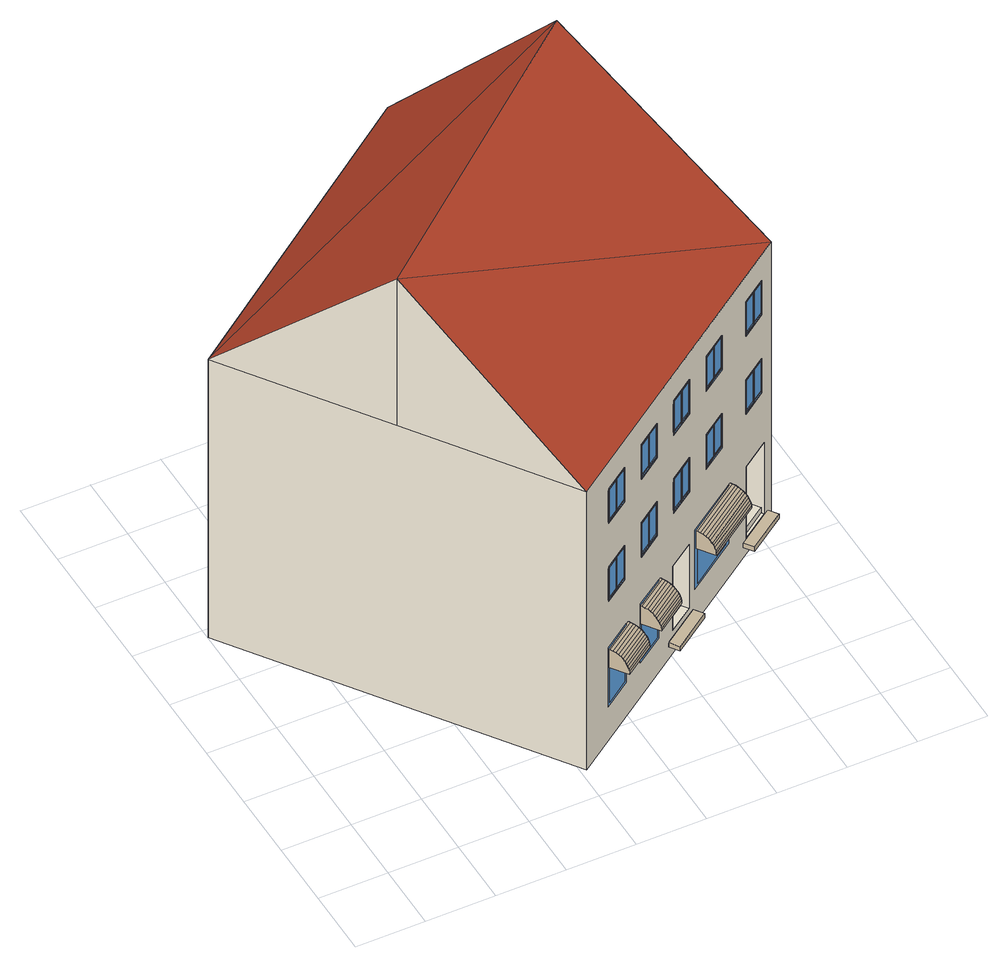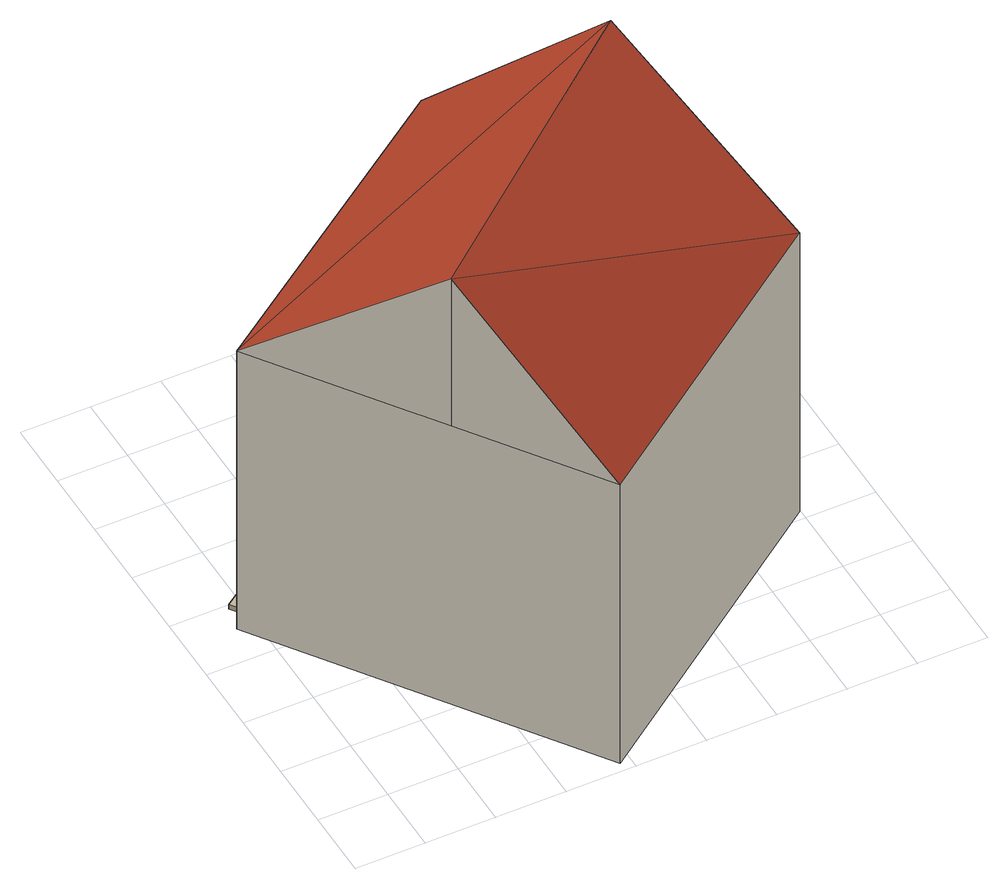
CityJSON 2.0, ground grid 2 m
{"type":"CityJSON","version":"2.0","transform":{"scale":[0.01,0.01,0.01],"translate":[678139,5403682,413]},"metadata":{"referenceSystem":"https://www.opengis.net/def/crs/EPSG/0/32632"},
"CityObjects":{
"building1":{"type":"Building","attributes":{"measuredHeight":14.75},"children":["building1-1","building1-2","building1-3","building1-4","building1-5"],"geometry":[{"type":"MultiSurface","lod":"3","boundaries":[[[0,1,2]],[[2,3,0]],[[2,1,4]],[[5,4,1]],[[2,6,3]],[[4,6,2]],[[0,7,1]],[[8,4,5,9]],[[9,5,7,0,10]],[[11,12,13,14,15,16]],[[1,7,5]],[[17,18,19,20,21,22]],[[23,24,25,26,27,28]],[[29,30,31,32,33,34]],[[10,0,3,35],[36,37,38,39],[16,29,34,11],[23,28,17,22],[40,41,42,43],[44,45,46,47],[48,49,50,51],[52,53,54,55],[56,57,58,59],[60,61,62,63],[64,65,66,67],[68,69,70,71],[72,73,74,75],[76,77,78,79],[80,81,82,83],[84,85,86,87]],[[19,26,25,20]],[[15,14,31,30]],[[15,30,29,16]],[[31,14,13,32]],[[27,26,19,18]],[[27,18,17,28]],[[35,3,6,4,8]],[[88,89,16,29]],[[90,91,92,93]],[[81,80,83,82],[93,92,91,90]],[[94,95,96,97]],[[85,84,87,86],[97,96,95,94]],[[98,99,100,101]],[[60,63,102,103]],[[104,105,106,107]],[[108,98,109,110]],[[111,112,113,114]],[[110,109,115,116],[117,118,119,120]],[[121,100,122,123]],[[124,125,126,127]],[[128,124,127,129]],[[117,120,112,113]],[[60,63,62,61],[129,127,130,131,107,106,126,132]],[[113,114,118,117]],[[101,133,116,115]],[[103,102,134,135],[99,98,108,133,101,100,121,136]],[[62,61,135,134]],[[99,137,122,100]],[[128,138,125,124],[114,111,112,113]],[[139,140,141,142]],[[133,108,110,116]],[[136,121,123,139,143,144]],[[145,146,131,130]],[[143,147,142,139,123,122,137,144]],[[138,128,129,132]],[[106,130,127,126]],[[99,136,144,137]],[[134,102,63,62]],[[141,140,148,149]],[[149,148,143,147]],[[141,149,147,142]],[[120,119,111,112]],[[105,145,130,106]],[[143,148,140,139]],[[101,115,109,98]],[[146,145,105,104],[140,148,149,141]],[[114,111,119,118]],[[103,135,61,60]],[[125,138,132,126]],[[146,104,107,131]],[[150,151,152,153]],[[53,52,154,155]],[[156,157,158,159]],[[160,150,161,162]],[[163,164,165,166]],[[162,161,167,168],[169,170,171,172]],[[173,152,174,175]],[[176,177,178,179]],[[180,176,179,181]],[[169,172,164,165]],[[53,52,55,54],[181,179,182,183,159,158,178,184]],[[165,166,170,169]],[[153,185,168,167]],[[155,154,186,187],[151,150,160,185,153,152,173,188]],[[55,54,187,186]],[[151,189,174,152]],[[180,190,177,176],[166,163,164,165]],[[191,192,193,194]],[[185,160,162,168]],[[188,173,175,191,195,196]],[[197,198,183,182]],[[195,199,194,191,175,174,189,196]],[[190,180,181,184]],[[158,182,179,178]],[[151,188,196,189]],[[186,154,52,55]],[[193,192,200,201]],[[201,200,195,199]],[[193,201,199,194]],[[172,171,163,164]],[[157,197,182,158]],[[195,200,192,191]],[[153,167,161,150]],[[198,197,157,156],[192,200,201,193]],[[166,163,171,170]],[[155,187,54,53]],[[177,190,184,178]],[[198,156,159,183]],[[202,203,204,205]],[[50,49,206,207]],[[208,209,210,211]],[[212,202,213,214]],[[215,216,217,218]],[[214,213,219,220],[221,222,223,224]],[[225,204,226,227]],[[228,229,230,231]],[[232,228,231,233]],[[221,224,216,217]],[[50,49,48,51],[233,231,234,235,211,210,230,236]],[[217,218,222,221]],[[205,237,220,219]],[[207,206,238,239],[203,202,212,237,205,204,225,240]],[[48,51,239,238]],[[203,241,226,204]],[[232,242,229,228],[218,215,216,217]],[[243,244,245,246]],[[237,212,214,220]],[[240,225,227,243,247,248]],[[249,250,235,234]],[[247,251,246,243,227,226,241,248]],[[242,232,233,236]],[[210,234,231,230]],[[203,240,248,241]],[[238,206,49,48]],[[245,244,252,253]],[[253,252,247,251]],[[245,253,251,246]],[[224,223,215,216]],[[209,249,234,210]],[[247,252,244,243]],[[205,219,213,202]],[[250,249,209,208],[244,252,253,245]],[[218,215,223,222]],[[207,239,51,50]],[[229,242,236,230]],[[250,208,211,235]],[[254,255,256,257]],[[79,78,258,259]],[[260,261,262,263]],[[264,254,265,266]],[[267,268,269,270]],[[266,265,271,272],[273,274,275,276]],[[277,256,278,279]],[[280,281,282,283]],[[284,280,283,285]],[[273,276,268,269]],[[79,78,77,76],[285,283,286,287,263,262,282,288]],[[269,270,274,273]],[[257,289,272,271]],[[259,258,290,291],[255,254,264,289,257,256,277,292]],[[77,76,291,290]],[[255,293,278,256]],[[284,294,281,280],[270,267,268,269]],[[295,296,297,298]],[[289,264,266,272]],[[292,277,279,295,299,300]],[[301,302,287,286]],[[299,303,298,295,279,278,293,300]],[[294,284,285,288]],[[262,286,283,282]],[[255,292,300,293]],[[290,258,78,77]],[[297,296,304,305]],[[305,304,299,303]],[[297,305,303,298]],[[276,275,267,268]],[[261,301,286,262]],[[299,304,296,295]],[[257,271,265,254]],[[302,301,261,260],[296,304,305,297]],[[270,267,275,274]],[[259,291,76,79]],[[281,294,288,282]],[[302,260,263,287]],[[306,307,308,309]],[[310,311,312,313]],[[314,312,311,315]],[[314,316,317,318]],[[319,320,321,322]],[[323,315,324,325]],[[326,310,327,328]],[[329,323,325,330]],[[326,331,332,333]],[[319,322,334,335]],[[336,331,337,338]],[[311,329,330,339]],[[315,323,340,341]],[[313,319,322,342]],[[314,318,324,315]],[[336,310,313,343]],[[343,320,344,345]],[[335,312,346,334]],[[343,313,319,320]],[[316,335,312,314]],[[343,313,342,347]],[[320,343,347,321]],[[348,325,330,328,337,349,307,306]],[[310,327,339,311]],[[348,306,309,350]],[[320,319,351,344]],[[346,342,322,334]],[[336,310,352,353]],[[309,308,354,350]],[[312,346,342,313]],[[319,313,355,351]],[[312,314,318,346]],[[310,336,338,327]],[[347,342,346,318,324,339,327,338]],[[319,313,312,335]],[[327,339,330,328]],[[336,338,347,343]],[[335,316,356,357]],[[316,335,334,317]],[[313,343,345,355]],[[315,311,329,323]],[[316,314,358,356]],[[311,310,326,329]],[[329,330,328,326]],[[331,336,353,332]],[[323,329,359,340]],[[310,326,333,352]],[[315,311,339,324]],[[312,335,357,360]],[[311,315,341,361]],[[350,362,32,354]],[[331,326,310,336]],[[329,311,361,359]],[[331,326,328,337]],[[314,312,360,358]],[[363,364,365,366]],[[367,368,348,325,324,318,317,334,322,321,347,338,337,349]],[[363,369,370,364]],[[366,371,372,373]],[[371,366,365,374]],[[369,363,375,376]],[[377,378,379,380]],[[381,382,383,384]],[[367,349,307,308,354,32,385]],[[382,386,387,388]],[[389,384,377,378]],[[390,391,392,393]],[[390,381,384,389]],[[389,378,394,395]],[[396,383,397,398]],[[399,391,400,401]],[[389,384,402,403]],[[377,380,398,396]],[[399,381,404,405]],[[384,377,380,402]],[[383,397,402,384]],[[377,384,383,396]],[[391,390,406,400]],[[390,393,403,389]],[[384,389,395,407]],[[386,387,405,399]],[[381,404,388,382]],[[404,388,387,405]],[[408,387,405,392,348,306]],[[397,402,380,398]],[[377,384,407,409]],[[378,377,409,394]],[[378,389,403,379]],[[382,381,399,386]],[[390,381,410,406]],[[397,388,404,393,403,402]],[[381,390,393,404]],[[383,396,411,412]],[[391,399,381,390]],[[386,382,413,414]],[[391,399,405,392]],[[381,399,401,410]],[[415,416,417,418]],[[418,419,420,421]],[[372,33,385,32,362,13,414,413,412,411,12,421,420,376,375,373],[394,409,407,395],[400,406,410,401],[332,353,352,333],[344,351,355,345],[358,360,357,356],[340,359,361,341]],[[419,418,417,422]],[[423,424,309,350]],[[425,398,380,379,403,393,392,348,368]],[[413,382,383,412]],[[425,368,426,422,417,416]],[[416,415,12,411,396,398,425]],[[397,383,382,388]],[[424,408,306,309]],[[423,13,362,350]],[[424,408,387,386,414,13,423]],[[375,363,366,373]],[[12,415,418,421]],[[420,419,422,426,370,369,376]],[[33,372,371,374,427]],[[368,367,427,374,365,364,370,426]],[[367,385,33,427]],[[428,429,430,431]],[[72,75,432,433]],[[434,435,436,437]],[[438,428,439,440]],[[441,442,443,444]],[[440,439,445,446],[447,448,449,450]],[[451,430,452,453]],[[454,455,456,457]],[[458,454,457,459]],[[447,450,442,443]],[[72,75,74,73],[459,457,460,461,437,436,456,462]],[[443,444,448,447]],[[431,463,446,445]],[[433,432,464,465],[429,428,438,463,431,430,451,466]],[[74,73,465,464]],[[429,467,452,430]],[[458,468,455,454],[444,441,442,443]],[[469,470,471,472]],[[463,438,440,446]],[[466,451,453,469,473,474]],[[475,476,461,460]],[[473,477,472,469,453,452,467,474]],[[468,458,459,462]],[[436,460,457,456]],[[429,466,474,467]],[[464,432,75,74]],[[471,470,478,479]],[[479,478,473,477]],[[471,479,477,472]],[[450,449,441,442]],[[435,475,460,436]],[[473,478,470,469]],[[431,445,439,428]],[[476,475,435,434],[470,478,479,471]],[[444,441,449,448]],[[433,465,73,72]],[[455,468,462,456]],[[476,434,437,461]],[[480,481,482,483]],[[40,43,484,485]],[[486,487,488,489]],[[490,480,491,492]],[[493,494,495,496]],[[492,491,497,498],[499,500,501,502]],[[503,482,504,505]],[[506,507,508,509]],[[510,506,509,511]],[[499,502,494,495]],[[40,43,42,41],[511,509,512,513,489,488,508,514]],[[495,496,500,499]],[[483,515,498,497]],[[485,484,516,517],[481,480,490,515,483,482,503,518]],[[42,41,517,516]],[[481,519,504,482]],[[510,520,507,506],[496,493,494,495]],[[521,522,523,524]],[[515,490,492,498]],[[518,503,505,521,525,526]],[[527,528,513,512]],[[525,529,524,521,505,504,519,526]],[[520,510,511,514]],[[488,512,509,508]],[[481,518,526,519]],[[516,484,43,42]],[[523,522,530,531]],[[531,530,525,529]],[[523,531,529,524]],[[502,501,493,494]],[[487,527,512,488]],[[525,530,522,521]],[[483,497,491,480]],[[528,527,487,486],[522,530,531,523]],[[496,493,501,500]],[[485,517,41,40]],[[507,520,514,508]],[[528,486,489,513]],[[532,533,534,535]],[[44,47,536,537]],[[538,539,540,541]],[[542,532,543,544]],[[545,546,547,548]],[[544,543,549,550],[551,552,553,554]],[[555,534,556,557]],[[558,559,560,561]],[[562,558,561,563]],[[551,554,546,547]],[[44,47,46,45],[563,561,564,565,541,540,560,566]],[[547,548,552,551]],[[535,567,550,549]],[[537,536,568,569],[533,532,542,567,535,534,555,570]],[[46,45,569,568]],[[533,571,556,534]],[[562,572,559,558],[548,545,546,547]],[[573,574,575,576]],[[567,542,544,550]],[[570,555,557,573,577,578]],[[579,580,565,564]],[[577,581,576,573,557,556,571,578]],[[572,562,563,566]],[[540,564,561,560]],[[533,570,578,571]],[[568,536,47,46]],[[575,574,582,583]],[[583,582,577,581]],[[575,583,581,576]],[[554,553,545,546]],[[539,579,564,540]],[[577,582,574,573]],[[535,549,543,532]],[[580,579,539,538],[574,582,583,575]],[[548,545,553,552]],[[537,569,45,44]],[[559,572,566,560]],[[580,538,541,565]],[[584,585,586,587]],[[64,67,588,589]],[[590,591,592,593]],[[594,584,595,596]],[[597,598,599,600]],[[596,595,601,602],[603,604,605,606]],[[607,586,608,609]],[[610,611,612,613]],[[614,610,613,615]],[[603,606,598,599]],[[64,67,66,65],[615,613,616,617,593,592,612,618]],[[599,600,604,603]],[[587,619,602,601]],[[589,588,620,621],[585,584,594,619,587,586,607,622]],[[66,65,621,620]],[[585,623,608,586]],[[614,624,611,610],[600,597,598,599]],[[625,626,627,628]],[[619,594,596,602]],[[622,607,609,625,629,630]],[[631,632,617,616]],[[629,633,628,625,609,608,623,630]],[[624,614,615,618]],[[592,616,613,612]],[[585,622,630,623]],[[620,588,67,66]],[[627,626,634,635]],[[635,634,629,633]],[[627,635,633,628]],[[606,605,597,598]],[[591,631,616,592]],[[629,634,626,625]],[[587,601,595,584]],[[632,631,591,590],[626,634,635,627]],[[600,597,605,604]],[[589,621,65,64]],[[611,624,618,612]],[[632,590,593,617]],[[636,637,638,639]],[[39,38,37,36],[639,638,637,636]],[[640,641,642,643]],[[56,59,644,645]],[[646,647,648,649]],[[650,640,651,652]],[[653,654,655,656]],[[652,651,657,658],[659,660,661,662]],[[663,642,664,665]],[[666,667,668,669]],[[670,666,669,671]],[[659,662,654,655]],[[56,59,58,57],[671,669,672,673,649,648,668,674]],[[655,656,660,659]],[[643,675,658,657]],[[645,644,676,677],[641,640,650,675,643,642,663,678]],[[58,57,677,676]],[[641,679,664,642]],[[670,680,667,666],[656,653,654,655]],[[681,682,683,684]],[[675,650,652,658]],[[678,663,665,681,685,686]],[[687,688,673,672]],[[685,689,684,681,665,664,679,686]],[[680,670,671,674]],[[648,672,669,668]],[[641,678,686,679]],[[676,644,59,58]],[[683,682,690,691]],[[691,690,685,689]],[[683,691,689,684]],[[662,661,653,654]],[[647,687,672,648]],[[685,690,682,681]],[[643,657,651,640]],[[688,687,647,646],[682,690,691,683]],[[656,653,661,660]],[[645,677,57,56]],[[667,680,674,668]],[[688,646,649,673]],[[692,693,694,695]],[[696,697,698,699]],[[700,698,697,701]],[[700,702,703,704]],[[705,706,707,708]],[[709,701,710,711]],[[712,696,713,714]],[[715,709,711,716]],[[712,717,718,719]],[[705,708,720,721]],[[722,717,723,724]],[[697,715,716,725]],[[701,709,726,727]],[[699,705,708,728]],[[700,704,710,701]],[[722,696,699,729]],[[729,706,730,731]],[[721,698,732,720]],[[729,699,705,706]],[[702,721,698,700]],[[729,699,728,733]],[[706,729,733,707]],[[734,711,716,714,723,735,693,692]],[[696,713,725,697]],[[734,692,695,736]],[[706,705,737,730]],[[732,728,708,720]],[[722,696,738,739]],[[695,694,740,736]],[[698,732,728,699]],[[705,699,741,737]],[[698,700,704,732]],[[696,722,724,713]],[[733,728,732,704,710,725,713,724]],[[705,699,698,721]],[[713,725,716,714]],[[722,724,733,729]],[[721,702,742,743]],[[702,721,720,703]],[[699,729,731,741]],[[701,697,715,709]],[[702,700,744,742]],[[697,696,712,715]],[[715,716,714,712]],[[717,722,739,718]],[[709,715,745,726]],[[696,712,719,738]],[[701,697,725,710]],[[698,721,743,746]],[[697,701,727,747]],[[736,748,20,740]],[[717,712,696,722]],[[715,697,747,745]],[[717,712,714,723]],[[700,698,746,744]],[[749,750,751,752]],[[753,754,734,711,710,704,703,720,708,707,733,724,723,735]],[[749,755,756,750]],[[752,757,758,759]],[[757,752,751,760]],[[755,749,761,762]],[[763,764,765,766]],[[767,768,769,770]],[[753,735,693,694,740,20,771]],[[768,772,773,774]],[[775,770,763,764]],[[776,777,778,779]],[[776,767,770,775]],[[775,764,780,781]],[[782,769,783,784]],[[785,777,786,787]],[[775,770,788,789]],[[763,766,784,782]],[[785,767,790,791]],[[770,763,766,788]],[[769,783,788,770]],[[763,770,769,782]],[[777,776,792,786]],[[776,779,789,775]],[[770,775,781,793]],[[772,773,791,785]],[[767,790,774,768]],[[790,774,773,791]],[[794,773,791,778,734,692]],[[783,788,766,784]],[[763,770,793,795]],[[764,763,795,780]],[[764,775,789,765]],[[768,767,785,772]],[[776,767,796,792]],[[783,774,790,779,789,788]],[[767,776,779,790]],[[769,782,797,798]],[[777,785,767,776]],[[772,768,799,800]],[[777,785,791,778]],[[767,785,787,796]],[[801,802,803,804]],[[804,805,806,807]],[[758,21,771,20,748,25,800,799,798,797,24,807,806,762,761,759],[780,795,793,781],[786,792,796,787],[718,739,738,719],[730,737,741,731],[744,746,743,742],[726,745,747,727]],[[805,804,803,808]],[[809,810,695,736]],[[811,784,766,765,789,779,778,734,754]],[[799,768,769,798]],[[811,754,812,808,803,802]],[[802,801,24,797,782,784,811]],[[783,769,768,774]],[[810,794,692,695]],[[809,25,748,736]],[[810,794,773,772,800,25,809]],[[761,749,752,759]],[[24,801,804,807]],[[806,805,808,812,756,755,762]],[[21,758,757,760,813]],[[754,753,813,760,751,750,756,812]],[[753,771,21,813]],[[814,815,816,817]],[[71,70,818,819]],[[820,821,822,823]],[[824,814,825,826]],[[827,828,829,830]],[[826,825,831,832],[833,834,835,836]],[[837,816,838,839]],[[840,841,842,843]],[[844,840,843,845]],[[833,836,828,829]],[[71,70,69,68],[845,843,846,847,823,822,842,848]],[[829,830,834,833]],[[817,849,832,831]],[[819,818,850,851],[815,814,824,849,817,816,837,852]],[[69,68,851,850]],[[815,853,838,816]],[[844,854,841,840],[830,827,828,829]],[[855,856,857,858]],[[849,824,826,832]],[[852,837,839,855,859,860]],[[861,862,847,846]],[[859,863,858,855,839,838,853,860]],[[854,844,845,848]],[[822,846,843,842]],[[815,852,860,853]],[[850,818,70,69]],[[857,856,864,865]],[[865,864,859,863]],[[857,865,863,858]],[[836,835,827,828]],[[821,861,846,822]],[[859,864,856,855]],[[817,831,825,814]],[[862,861,821,820],[856,864,865,857]],[[830,827,835,834]],[[819,851,68,71]],[[841,854,848,842]],[[862,820,823,847]],[[9,10,35,8]],[[34,33,12,11]],[[22,21,24,23]]],"semantics":{"surfaces":[{"type":"RoofSurface","klumMaterialClass":"Ceramic","klumMaterialIndex":"D201","materialUncertainty":0.3},{"type":"WallSurface"},{"type":"Window"},{"type":"Door"},{"type":"GroundSurface"},{"type":"OuterCeilingSurface"}],"values":[0,0,0,0,1,1,1,1,1,1,1,1,1,1,1,1,1,1,1,1,1,1,1,2,2,2,2,2,2,2,2,2,2,2,2,2,2,2,2,2,2,2,2,2,2,2,2,2,2,2,2,2,2,2,2,2,2,2,2,2,2,2,2,2,2,2,2,2,2,2,2,2,2,2,2,2,2,2,2,2,2,2,2,2,2,2,2,2,2,2,2,2,2,2,2,2,2,2,2,2,2,2,2,2,2,2,2,2,2,2,2,2,2,2,2,2,2,2,2,2,2,2,2,2,2,2,2,2,2,2,2,2,2,2,2,2,2,2,2,2,2,2,2,2,2,2,2,2,2,2,2,2,2,2,2,2,2,2,2,2,2,2,2,2,2,2,2,2,2,2,2,2,2,2,2,2,2,2,2,3,3,3,3,3,3,3,3,3,3,3,3,3,3,3,3,3,3,3,3,3,3,3,3,3,3,3,3,3,3,3,3,3,3,3,3,3,3,3,3,3,3,3,3,3,3,3,3,3,3,3,3,3,3,3,3,3,3,3,3,3,3,3,3,3,3,3,3,3,3,3,3,3,3,3,3,3,3,3,3,3,3,3,3,3,3,3,3,3,3,3,3,3,3,3,3,3,3,3,3,3,3,3,3,3,3,3,3,3,3,3,3,3,3,3,3,2,2,2,2,2,2,2,2,2,2,2,2,2,2,2,2,2,2,2,2,2,2,2,2,2,2,2,2,2,2,2,2,2,2,2,2,2,2,2,2,2,2,2,2,2,2,2,2,2,2,2,2,2,2,2,2,2,2,2,2,2,2,2,2,2,2,2,2,2,2,2,2,2,2,2,2,2,2,2,2,2,2,2,2,2,2,2,2,2,2,2,2,2,2,2,2,2,2,2,2,2,2,2,2,2,2,2,2,2,2,2,2,2,2,2,2,2,2,2,2,2,2,2,2,2,2,2,2,2,2,2,2,2,2,2,2,2,2,2,2,2,2,2,2,2,2,2,2,2,2,2,2,2,2,2,2,2,2,2,2,2,2,2,2,2,2,2,2,2,2,2,2,2,2,2,2,2,2,2,2,2,2,2,2,2,2,2,2,2,2,2,2,3,3,3,3,3,3,3,3,3,3,3,3,3,3,3,3,3,3,3,3,3,3,3,3,3,3,3,3,3,3,3,3,3,3,3,3,3,3,3,3,3,3,3,3,3,3,3,3,3,3,3,3,3,3,3,3,3,3,3,3,3,3,3,3,3,3,3,3,3,3,3,3,3,3,3,3,3,3,3,3,3,3,3,3,3,3,3,3,3,3,3,3,3,3,3,3,3,3,3,3,3,3,3,3,3,3,3,3,3,3,3,3,3,3,3,3,2,2,2,2,2,2,2,2,2,2,2,2,2,2,2,2,2,2,2,2,2,2,2,2,2,2,2,2,2,2,2,2,2,2,2,2,2,2,4,5,5]}}]},
"building1-1":{"type":"BuildingInstallation","attributes":{"materialUncertainty":1},"parents":["building1"],"geometry":[{"type":"MultiSurface","lod":"3","boundaries":[[[866,867,868,869,870,871,872,873,874,875,876,877,878,879]],[[880,881,882,883,884,885,886,887,888,889,890,891,892,893]],[[867,892,891,868]],[[868,891,890,869]],[[869,890,889,870]],[[870,889,888,871]],[[871,888,887,872]],[[872,887,886,873]],[[873,886,885,874]],[[874,885,884,875]],[[875,884,883,876]],[[876,883,882,877]],[[877,882,881,878]],[[878,881,880,879]]]}]},
"building1-2":{"type":"BuildingInstallation","attributes":{"materialUncertainty":1},"parents":["building1"],"geometry":[{"type":"MultiSurface","lod":"3","boundaries":[[[894,895,896,897,898,899,900,901,902,903,904,905,906,907]],[[908,909,910,911,912,913,914,915,916,917,918,919,920,921]],[[895,920,919,896]],[[896,919,918,897]],[[897,918,917,898]],[[898,917,916,899]],[[899,916,915,900]],[[900,915,914,901]],[[901,914,913,902]],[[902,913,912,903]],[[903,912,911,904]],[[904,911,910,905]],[[905,910,909,906]],[[906,909,908,907]]]}]},
"building1-3":{"type":"BuildingInstallation","attributes":{"klumMaterialClass":"Ceramic","klumMaterialIndex":"D004","materialUncertainty":0.3},"parents":["building1"],"geometry":[{"type":"MultiSurface","lod":"3","boundaries":[[[922,923,924,925]],[[925,926,927,922]],[[924,928,926,925]],[[922,927,929,923]],[[923,929,928,924]],[[926,928,929,927]]]}]},
"building1-4":{"type":"BuildingInstallation","attributes":{"klumMaterialClass":"Ceramic","klumMaterialIndex":"D004","materialUncertainty":0.3},"parents":["building1"],"geometry":[{"type":"MultiSurface","lod":"3","boundaries":[[[930,931,932,933]],[[933,934,935,930]],[[932,936,934,933]],[[930,935,937,931]],[[931,937,936,932]],[[934,936,937,935]]]}]},
"building1-5":{"type":"BuildingInstallation","attributes":{"materialUncertainty":1},"parents":["building1"],"geometry":[{"type":"MultiSurface","lod":"3","boundaries":[[[938,939,940,941,942,943,944,945,946,947,948,949,950,951]],[[952,953,954,955,956,957,958,959,960,961,962,963,964,965]],[[963,940,939,964]],[[954,949,948,955]],[[958,945,944,959]],[[956,947,946,957]],[[961,942,941,962]],[[953,950,949,954]],[[960,943,942,961]],[[955,948,947,956]],[[962,941,940,963]],[[959,944,943,960]],[[957,946,945,958]],[[964,939,938,965]]]}]}
},
"vertices":[
[1453,687,1035],[1104,1181,1544],[309,534,1544],[617,98,1035],[2,970,1035],[830,1571,1035],[309,534,1035],[1104,1181,1035],[2,970,69],[830,1571,69],[1453,687,69],[1081,425,371],[1048,471,371],[1048,471,174],[1068,444,174],[1068,444,149],[1081,425,149],[1340,607,123],[1335,614,123],[1335,614,141],[1296,669,141],[1296,669,371],[1340,607,371],[1422,665,371],[1378,727,371],[1378,727,141],[1417,672,141],[1417,672,123],[1422,665,123],[1007,373,149],[994,392,149],[994,392,174],[975,419,174],[975,419,371],[1007,373,371],[617,98,69],[796,224,188],[714,166,188],[714,166,392],[796,224,392],[717,169,941],[789,219,941],[789,219,821],[717,169,821],[1012,376,941],[1084,427,941],[1084,427,821],[1012,376,821],[1231,530,821],[1159,480,821],[1159,480,941],[1231,530,941],[1340,607,824],[1340,607,944],[1411,658,944],[1411,658,824],[865,272,941],[936,323,941],[936,323,821],[865,272,821],[717,169,670],[789,219,670],[789,219,550],[717,169,550],[865,272,670],[936,323,670],[936,323,550],[865,272,550],[1411,658,673],[1411,658,553],[1340,607,553],[1340,607,673],[1012,376,670],[1084,427,670],[1084,427,550],[1012,376,550],[1231,530,670],[1231,530,550],[1159,480,550],[1159,480,670],[860,270,392],[943,327,392],[943,327,188],[860,270,188],[1107,443,392],[1260,551,392],[1260,551,188],[1107,443,188],[1007,373,127],[1081,425,127],[936,323,384],[867,274,384],[867,274,197],[936,323,197],[1248,543,384],[1119,451,384],[1119,451,197],[1248,543,197],[748,203,666],[747,202,666],[747,202,554],[748,203,554],[712,177,550],[712,177,670],[717,171,666],[752,196,666],[753,194,666],[718,169,666],[783,227,666],[750,201,666],[784,225,666],[754,197,661],[786,220,661],[786,220,559],[754,197,559],[750,201,554],[784,225,554],[783,224,559],[751,201,559],[751,201,661],[783,224,661],[713,178,554],[749,200,554],[715,176,554],[753,197,554],[753,197,666],[754,195,666],[754,195,554],[787,221,554],[788,218,554],[753,194,554],[718,169,554],[788,218,666],[783,227,554],[784,228,550],[784,228,670],[713,178,666],[749,200,666],[787,221,666],[715,176,559],[718,172,559],[751,195,559],[748,199,559],[715,176,661],[715,176,666],[752,196,554],[717,171,554],[748,199,661],[718,172,661],[751,195,661],[1371,641,940],[1369,640,940],[1369,640,828],[1371,641,828],[1334,615,824],[1334,615,944],[1339,610,940],[1374,634,940],[1375,632,940],[1341,608,940],[1405,665,940],[1372,639,940],[1406,663,940],[1376,636,935],[1408,658,935],[1408,658,833],[1376,636,833],[1372,639,828],[1406,663,828],[1405,662,833],[1373,640,833],[1373,640,935],[1405,662,935],[1335,616,828],[1371,638,828],[1337,614,828],[1375,635,828],[1375,635,940],[1377,633,940],[1377,633,828],[1409,659,828],[1410,657,828],[1375,632,828],[1341,608,828],[1410,657,940],[1405,665,828],[1406,666,824],[1406,666,944],[1335,616,940],[1371,638,940],[1409,659,940],[1337,614,833],[1340,610,833],[1373,634,833],[1370,638,833],[1337,614,935],[1337,614,940],[1374,634,828],[1339,610,828],[1370,638,935],[1340,610,935],[1373,634,935],[1190,514,937],[1189,513,937],[1189,513,825],[1190,514,825],[1153,488,821],[1153,488,941],[1158,482,937],[1193,507,937],[1194,505,937],[1160,480,937],[1224,538,937],[1191,512,937],[1225,536,937],[1195,508,932],[1227,531,932],[1227,531,830],[1195,508,830],[1191,512,825],[1225,536,825],[1224,535,830],[1193,513,830],[1193,513,932],[1224,535,932],[1155,489,825],[1190,511,825],[1156,487,825],[1194,508,825],[1194,508,937],[1196,506,937],[1196,506,825],[1228,532,825],[1230,530,825],[1194,505,825],[1160,480,825],[1230,530,937],[1224,538,825],[1225,539,821],[1225,539,941],[1155,489,937],[1190,511,937],[1228,532,937],[1156,487,830],[1159,483,830],[1192,506,830],[1189,510,830],[1156,487,932],[1156,487,937],[1193,507,825],[1158,482,825],[1189,510,932],[1159,483,932],[1192,506,932],[1190,514,666],[1189,513,666],[1189,513,554],[1190,514,554],[1153,488,550],[1153,488,670],[1158,482,666],[1193,507,666],[1194,505,666],[1160,480,666],[1224,538,666],[1191,512,666],[1225,536,666],[1195,508,661],[1227,531,661],[1227,531,559],[1195,508,559],[1191,512,554],[1225,536,554],[1224,535,559],[1193,513,559],[1193,513,661],[1224,535,661],[1155,489,554],[1190,511,554],[1156,487,554],[1194,508,554],[1194,508,666],[1196,506,666],[1196,506,554],[1228,532,554],[1230,530,554],[1194,505,554],[1160,480,554],[1230,530,666],[1224,538,554],[1225,539,550],[1225,539,670],[1155,489,666],[1190,511,666],[1228,532,666],[1156,487,559],[1159,483,559],[1192,506,559],[1189,510,559],[1156,487,661],[1156,487,666],[1193,507,554],[1158,482,554],[1189,510,661],[1159,483,661],[1192,506,661],[1016,465,181],[967,430,181],[967,430,174],[1016,465,174],[996,440,265],[997,441,265],[997,441,274],[996,440,274],[1020,457,274],[1020,457,265],[1020,457,357],[1017,460,357],[1017,460,274],[996,440,357],[973,424,357],[971,428,357],[993,443,357],[1020,457,182],[1017,460,265],[1017,460,182],[996,440,182],[993,443,265],[993,443,182],[997,441,182],[995,444,182],[973,424,182],[976,420,182],[998,436,182],[995,444,357],[997,441,357],[973,424,265],[971,428,182],[971,428,265],[995,444,265],[1022,453,182],[1022,453,265],[993,443,274],[973,424,274],[976,420,357],[976,420,274],[995,444,274],[971,428,274],[1018,461,182],[969,427,182],[1018,461,174],[998,436,357],[998,436,265],[976,420,265],[969,427,174],[998,436,274],[1022,453,357],[1000,437,357],[1022,453,274],[1000,437,182],[1000,437,274],[1000,437,265],[1023,454,174],[997,441,371],[995,444,371],[993,443,371],[996,440,371],[969,427,365],[1018,461,365],[1020,457,371],[1017,460,371],[973,424,371],[976,420,371],[998,436,371],[971,428,371],[1000,437,371],[1022,453,371],[1045,474,357],[1022,458,357],[1020,462,357],[1042,478,357],[1045,474,265],[1046,475,265],[1046,475,274],[1045,474,274],[975,419,365],[1046,475,182],[1043,479,182],[1043,479,265],[1022,458,274],[1022,458,265],[1022,458,182],[1020,462,182],[1020,462,265],[1025,455,357],[1025,455,274],[1046,475,357],[1043,479,274],[1043,479,357],[1045,474,182],[1025,455,182],[1047,471,182],[1042,478,274],[1020,462,274],[1042,478,265],[1042,478,182],[1025,455,265],[1047,471,274],[1041,483,181],[1047,471,357],[1047,471,265],[1048,471,357],[1048,471,274],[1048,471,265],[1048,471,182],[1046,475,371],[1043,479,371],[1042,478,371],[1045,474,371],[1022,458,371],[1025,455,371],[1047,471,371],[1020,462,371],[1043,479,174],[1041,483,174],[1043,479,365],[1018,461,371],[969,427,371],[1043,410,666],[1042,409,666],[1042,409,554],[1043,410,554],[1006,384,550],[1006,384,670],[1011,379,666],[1046,403,666],[1047,401,666],[1013,377,666],[1077,434,666],[1044,408,666],[1078,432,666],[1048,405,661],[1080,427,661],[1080,427,559],[1048,405,559],[1044,408,554],[1078,432,554],[1077,431,559],[1045,409,559],[1045,409,661],[1077,431,661],[1007,385,554],[1043,407,554],[1009,383,554],[1047,404,554],[1047,404,666],[1049,402,666],[1049,402,554],[1081,428,554],[1082,426,554],[1047,401,554],[1013,377,554],[1082,426,666],[1077,434,554],[1078,435,550],[1078,435,670],[1007,385,666],[1043,407,666],[1081,428,666],[1009,383,559],[1012,379,559],[1045,403,559],[1042,407,559],[1009,383,661],[1009,383,666],[1046,403,554],[1011,379,554],[1042,407,661],[1012,379,661],[1045,403,661],[748,203,937],[747,202,937],[747,202,825],[748,203,825],[712,177,821],[712,177,941],[717,171,937],[752,196,937],[753,194,937],[718,169,937],[783,227,937],[750,201,937],[784,225,937],[754,197,932],[786,220,932],[786,220,830],[754,197,830],[750,201,825],[784,225,825],[783,224,830],[751,201,830],[751,201,932],[783,224,932],[713,178,825],[749,200,825],[715,176,825],[753,197,825],[753,197,937],[754,195,937],[754,195,825],[787,221,825],[788,218,825],[753,194,825],[718,169,825],[788,218,937],[783,227,825],[784,228,821],[784,228,941],[713,178,937],[749,200,937],[787,221,937],[715,176,830],[718,172,830],[751,195,830],[748,199,830],[715,176,932],[715,176,937],[752,196,825],[717,171,825],[748,199,932],[718,172,932],[751,195,932],[1043,410,937],[1042,409,937],[1042,409,825],[1043,410,825],[1006,384,821],[1006,384,941],[1011,379,937],[1046,403,937],[1047,401,937],[1013,377,937],[1077,434,937],[1044,408,937],[1078,432,937],[1048,405,932],[1080,427,932],[1080,427,830],[1048,405,830],[1044,408,825],[1078,432,825],[1077,431,830],[1045,409,830],[1045,409,932],[1077,431,932],[1007,385,825],[1043,407,825],[1009,383,825],[1047,404,825],[1047,404,937],[1049,402,937],[1049,402,825],[1081,428,825],[1082,426,825],[1047,401,825],[1013,377,825],[1082,426,937],[1077,434,825],[1078,435,821],[1078,435,941],[1007,385,937],[1043,407,937],[1081,428,937],[1009,383,830],[1012,379,830],[1045,403,830],[1042,407,830],[1009,383,932],[1009,383,937],[1046,403,825],[1011,379,825],[1042,407,932],[1012,379,932],[1045,403,932],[896,306,666],[894,306,666],[894,306,554],[896,306,554],[859,280,550],[859,280,670],[864,275,666],[899,300,666],[900,297,666],[866,273,666],[930,330,666],[897,304,666],[931,328,666],[901,301,661],[933,324,661],[933,324,559],[901,301,559],[897,304,554],[931,328,554],[930,328,559],[898,305,559],[898,305,661],[930,328,661],[860,282,554],[896,304,554],[862,279,554],[900,300,554],[900,300,666],[901,298,666],[901,298,554],[934,324,554],[935,322,554],[900,297,554],[866,273,554],[935,322,666],[930,330,554],[931,331,550],[931,331,670],[860,282,666],[896,304,666],[934,324,666],[862,279,559],[865,276,559],[898,299,559],[895,303,559],[862,279,661],[862,279,666],[899,300,554],[864,275,554],[895,303,661],[865,276,661],[898,299,661],[790,220,384],[720,170,384],[720,170,197],[790,220,197],[896,306,937],[894,306,937],[894,306,825],[896,306,825],[859,280,821],[859,280,941],[864,275,937],[899,300,937],[900,297,937],[866,273,937],[930,330,937],[897,304,937],[931,328,937],[901,301,932],[933,324,932],[933,324,830],[901,301,830],[897,304,825],[931,328,825],[930,328,830],[898,305,830],[898,305,932],[930,328,932],[860,282,825],[896,304,825],[862,279,825],[900,300,825],[900,300,937],[901,298,937],[901,298,825],[934,324,825],[935,322,825],[900,297,825],[866,273,825],[935,322,937],[930,330,825],[931,331,821],[931,331,941],[860,282,937],[896,304,937],[934,324,937],[862,279,830],[865,276,830],[898,299,830],[895,303,830],[862,279,932],[862,279,937],[899,300,825],[864,275,825],[895,303,932],[865,276,932],[898,299,932],[1343,718,149],[1288,680,149],[1288,680,141],[1343,718,141],[1320,691,248],[1321,692,248],[1321,692,258],[1320,691,258],[1346,710,258],[1346,710,248],[1346,710,355],[1344,713,355],[1344,713,258],[1320,691,355],[1295,674,355],[1292,677,355],[1318,695,355],[1346,710,150],[1344,713,248],[1344,713,150],[1320,691,150],[1318,695,248],[1318,695,150],[1321,692,150],[1319,696,150],[1295,674,150],[1297,670,150],[1323,688,150],[1319,696,355],[1321,692,355],[1295,674,248],[1292,677,150],[1292,677,248],[1319,696,248],[1349,706,150],[1349,706,248],[1318,695,258],[1295,674,258],[1297,670,355],[1297,670,258],[1319,696,258],[1292,677,258],[1345,714,150],[1291,676,150],[1345,714,141],[1323,688,355],[1323,688,248],[1297,670,248],[1291,676,141],[1323,688,258],[1349,706,355],[1324,689,355],[1349,706,258],[1324,689,150],[1324,689,258],[1324,689,248],[1351,707,141],[1321,692,371],[1319,696,371],[1318,695,371],[1320,691,371],[1291,676,365],[1345,714,365],[1346,710,371],[1344,713,371],[1295,674,371],[1297,670,371],[1323,688,371],[1292,677,371],[1324,689,371],[1349,706,371],[1374,729,355],[1349,712,355],[1347,716,355],[1372,733,355],[1374,729,248],[1376,730,248],[1376,730,258],[1374,729,258],[1296,669,365],[1376,730,150],[1373,734,150],[1373,734,248],[1349,712,258],[1349,712,248],[1349,712,150],[1347,716,150],[1347,716,248],[1352,708,355],[1352,708,258],[1376,730,355],[1373,734,258],[1373,734,355],[1374,729,150],[1352,708,150],[1377,726,150],[1372,733,258],[1347,716,258],[1372,733,248],[1372,733,150],[1352,708,248],[1377,726,258],[1371,738,149],[1377,726,355],[1377,726,248],[1378,727,355],[1378,727,258],[1378,727,248],[1378,727,150],[1376,730,371],[1373,734,371],[1372,733,371],[1374,729,371],[1349,712,371],[1352,708,371],[1377,726,371],[1347,716,371],[1373,734,141],[1371,738,141],[1373,734,365],[1345,714,371],[1291,676,371],[1371,641,669],[1369,640,669],[1369,640,557],[1371,641,557],[1334,615,553],[1334,615,673],[1339,610,669],[1374,634,669],[1375,632,669],[1341,608,669],[1405,665,669],[1372,639,669],[1406,663,669],[1376,636,664],[1408,658,664],[1408,658,562],[1376,636,562],[1372,639,557],[1406,663,557],[1405,662,562],[1373,640,562],[1373,640,664],[1405,662,664],[1335,616,557],[1371,638,557],[1337,614,557],[1375,635,557],[1375,635,669],[1377,633,669],[1377,633,557],[1409,659,557],[1410,657,557],[1375,632,557],[1341,608,557],[1410,657,669],[1405,665,557],[1406,666,553],[1406,666,673],[1335,616,669],[1371,638,669],[1409,659,669],[1337,614,562],[1340,610,562],[1373,634,562],[1370,638,562],[1337,614,664],[1337,614,669],[1374,634,557],[1339,610,557],[1370,638,664],[1340,610,664],[1373,634,664],
[711,164,330],[747,113,330],[747,114,338],[746,115,346],[744,117,354],[742,120,361],[740,124,368],[736,128,374],[733,133,380],[729,139,384],[725,145,388],[720,151,390],[716,158,392],[711,164,393],[804,229,393],[808,223,392],[813,216,390],[817,210,388],[822,204,384],[826,199,380],[829,193,374],[832,189,368],[835,186,361],[837,183,354],[838,180,346],[839,179,338],[840,179,330],[804,229,330],
[856,266,330],[892,216,330],[892,216,338],[891,217,346],[889,220,354],[887,222,361],[884,226,368],[881,230,374],[878,236,380],[874,241,384],[870,247,388],[865,253,390],[861,260,392],[856,266,393],[949,332,393],[953,325,392],[958,318,390],[962,312,388],[967,306,384],[970,301,380],[974,296,374],[977,291,368],[980,288,361],[982,285,354],[983,283,346],[984,281,338],[984,281,330],[949,332,330],
[1099,437,127],[988,359,127],[1006,332,127],[1118,410,127],[1118,410,112],[1099,437,112],[1006,332,112],[988,359,112],
[1436,675,122],[1325,597,122],[1344,570,122],[1455,648,122],[1455,648,107],[1436,675,107],[1344,570,107],[1325,597,107],
[1265,555,394],[1270,548,393],[1275,542,392],[1279,535,389],[1283,529,386],[1287,524,381],[1291,519,376],[1294,514,370],[1296,511,363],[1298,508,356],[1300,506,348],[1301,504,340],[1301,504,332],[1265,555,332],[1106,442,332],[1142,392,332],[1141,392,340],[1141,393,348],[1139,396,356],[1137,399,363],[1134,402,370],[1131,407,376],[1128,412,381],[1124,417,386],[1120,423,389],[1115,429,392],[1111,436,393],[1106,442,394]
]}
